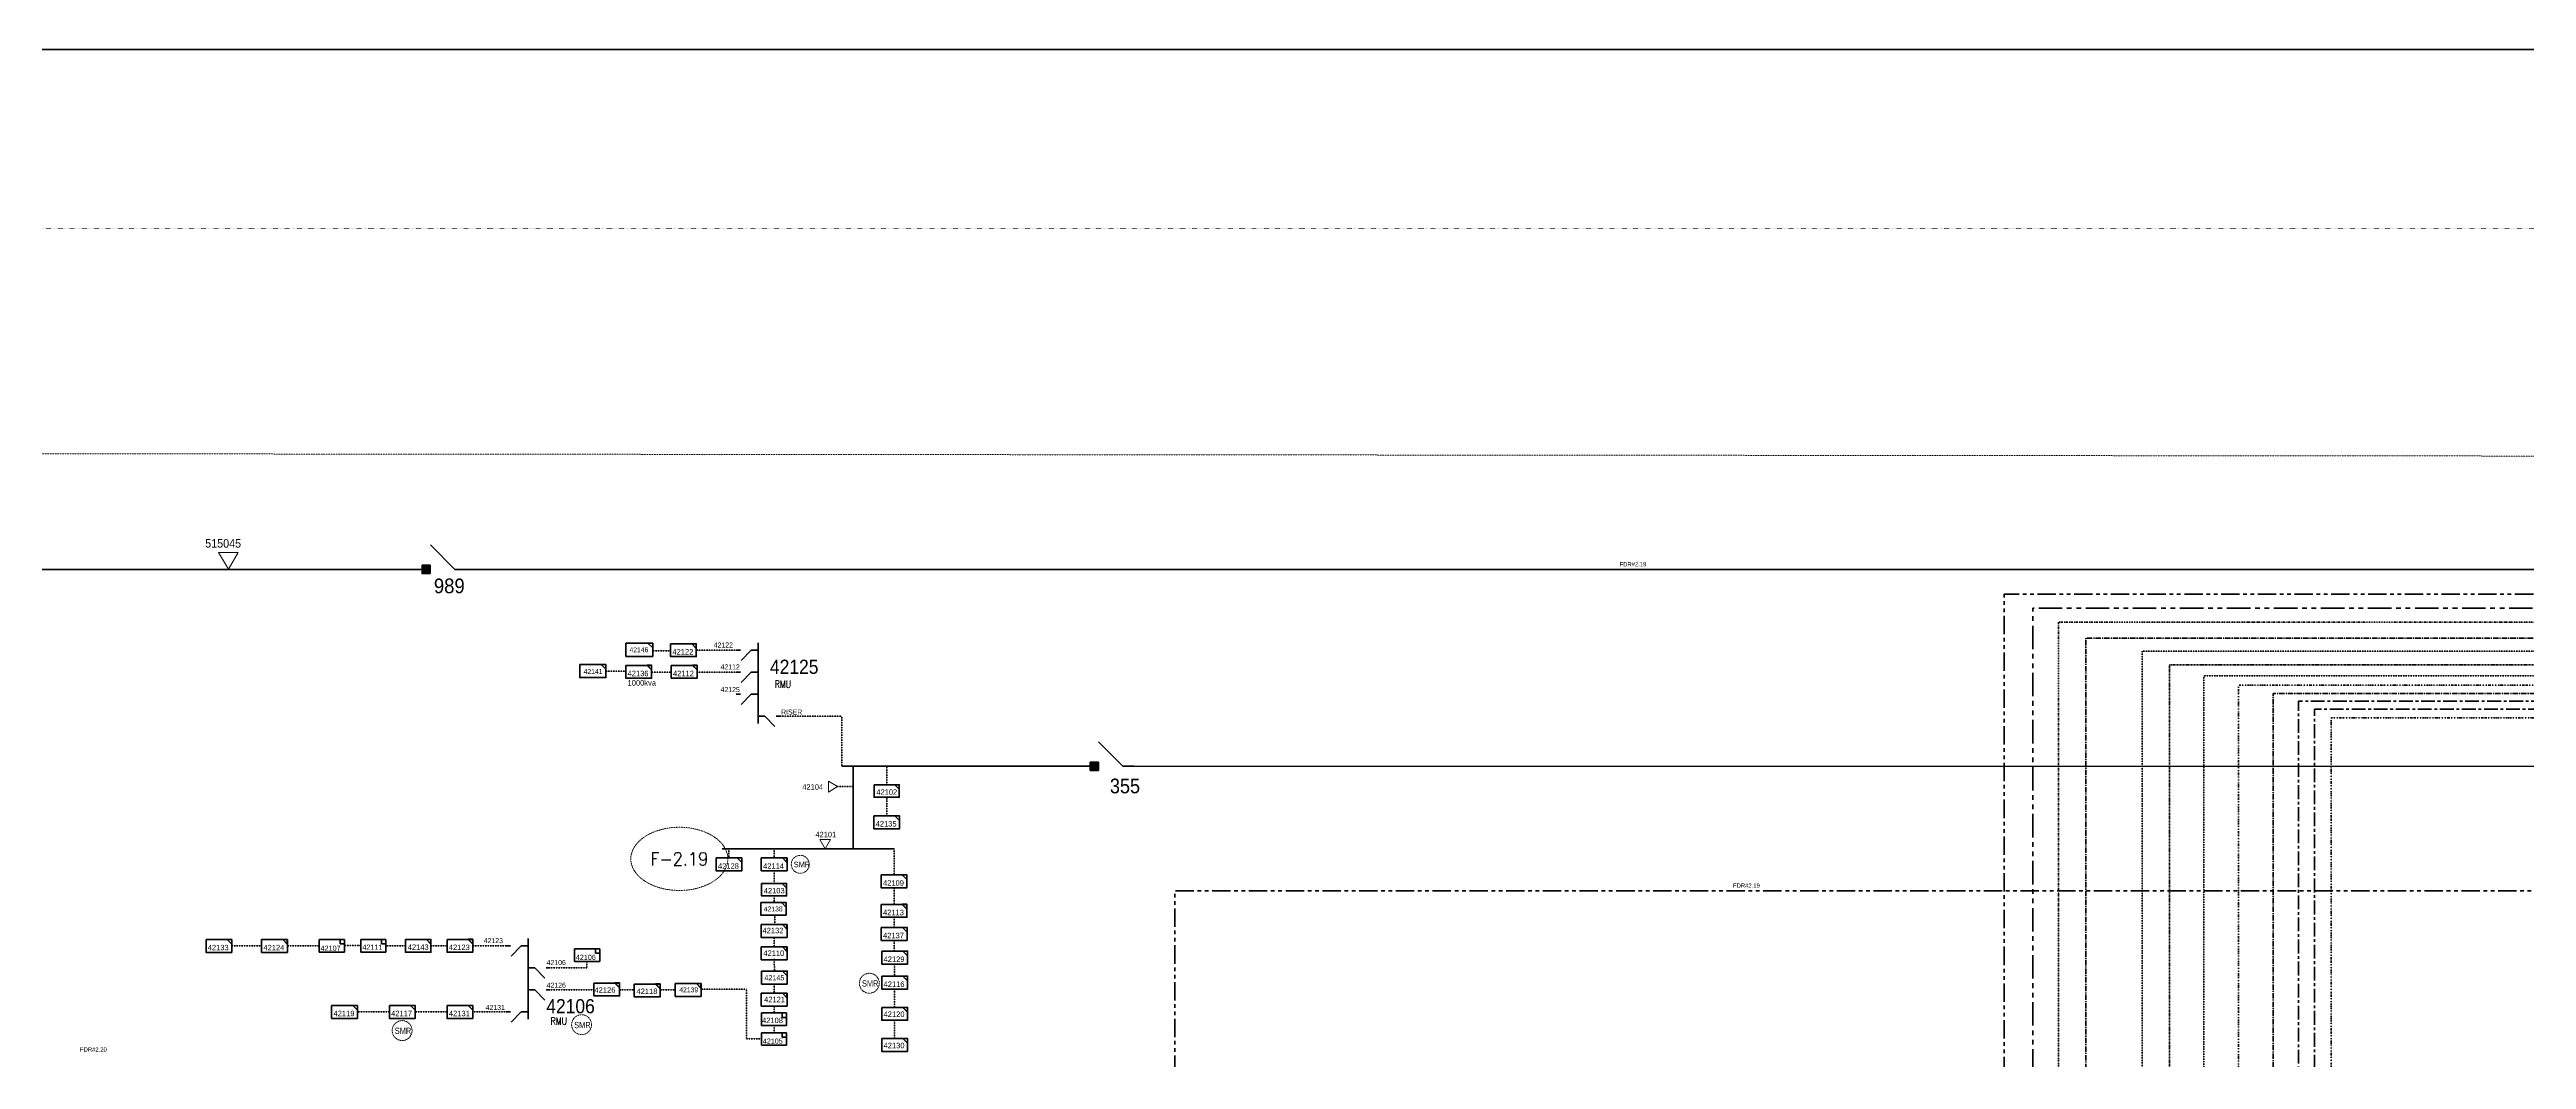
# Model space of a CAD drawing. Header units: metres. Extents: x 65984 to 144644, y -19036 to 23726.
# Drawn here: x 112960 to 114646, y 22148 to 22835 of the extents above; entities that cross this region are included whole.
import ezdxf
from ezdxf.enums import TextEntityAlignment as Align

# ---------------------------------------------------------------- set-up
doc = ezdxf.new("R2010")
doc.units = ezdxf.units.M
doc.header["$MEASUREMENT"] = 0
for name, pattern in [('( Center )', [2, 1.25, -0.25, 0.25, -0.25]), ('( Phantom )', [2.5, 1.25, -0.25, 0.25, -0.25, 0.25, -0.25]), ('DGN Style 1', [0.6, 0, -0.6]), ('DGN Style 3', [0.013877, 0, -0.013877]), ('DGN Style 4', [1.6, 0.8, -0.4, 0, -0.4]), ('DGN Style 6', [1.9, 0.7, -0.4, 0, -0.4, 0, -0.4]), ('DGN Style 7', [2, 0.9, -0.4, 0.3, -0.4])]:
    doc.linetypes.add(name, pattern=pattern)
doc.layers.get('0').update_dxf_attribs({"color": 95, "lineweight": 40})
for name, color, linetype, lineweight in [('ABS', 7, 'Continuous', 40), ('ABS NUMBER', 112, 'Continuous', 30), ('d_eos', 111, 'Continuous', 40), ('d_grid line', 7, 'DGN Style 1', 0), ('d_oh branch', 94, 'Continuous', 40), ('d_switch', 95, 'Continuous', 40), ('d_tf', 1, 'Continuous', 40), ('d_tf no', 6, 'Continuous', 40), ('d_ug cable', 95, 'Continuous', 40), ('d_ug main line', 95, 'Continuous', 40), ('d_unit sub', 7, 'Continuous', 40), ('FDR  1  16', 234, 'Continuous', 40), ('fedr no', 95, 'Continuous', 40), ('Level 37', 7, 'Continuous', 0), ('O H MAIN FEEDER', 4, 'Continuous', 100)]:
    doc.layers.add(name, color=color, linetype=linetype, lineweight=lineweight)
doc.styles.add('NASKHF', font='naskhf.shx', dxfattribs={"height": 8})
doc.styles.add('Style-Arial', font='arial.ttf')
doc.styles.add('Style-ENGINEERING', font='ENGINEERING.shx')
doc.styles.add('Style-msdefault', font='msdefault.shx')
doc.styles.add('Style-STANDARD', font='STANDARD.shx')

# ---------------------------------------------------------------- blocks, each defined once
blk = doc.blocks.new('ABS2_1_1')
at = {"color": 0, "linetype": 'ByBlock', "lineweight": -2, "ltscale": 500}
for q in [(-29900, 43500), (0, 0)]:
    blk.add_line((0, 13600), q, dxfattribs=at)
at = {"color": 0, "linetype": 'ByBlock', "lineweight": -2, "ltscale": 500, "flags": 128}
for points in [[(5000, 43600), (-5000, 43600), (-5000, 53600), (5000, 53600)], [(3791, 49653), (3791, 49653), (3791, 49653)]]:
    blk.add_lwpolyline(points, close=True, dxfattribs=at)
at = {"color": 0, "linetype": 'ByBlock', "lineweight": -2, "ltscale": 500}
for points in [[(5000, 43600), (-5000, 43600), (5000, 53600), (-5000, 53600)], [(3791, 49653), (3791, 49653), (3791, 49653)]]:
    blk.add_solid(points, dxfattribs=at)
blk = doc.blocks.new('TF_8')
at = {"color": 0, "linetype": 'ByBlock', "lineweight": -2}
blk.add_line((6.3, 4.95), (9.9, 1.35), dxfattribs=at)
blk.add_3dface([(-10.1, 4.95), (9.9, 4.95), (9.9, -5.05), (-10.1, -5.05)], dxfattribs=at)
blk = doc.blocks.new('*U656')
at = {"layer": 'd_unit sub', "color": 2, "linetype": 'Continuous', "lineweight": 40}
for p, q in [((-9.2, 4.6), (9.2, 4.6)), ((-9.2, -4.6), (-9.2, 4.6)), ((6, 4.6), (9.2, 4.6)), ((6, 1.4), (6, 4.6)), ((9.2, 1.4), (6, 1.4)), ((9.2, 4.6), (9.2, 1.4)), ((9.2, 4.6), (9.2, -4.6)), ((9.2, -4.6), (-9.2, -4.6))]:
    blk.add_line(p, q, dxfattribs=at)
blk = doc.blocks.new('*U657')
at = {"layer": 'd_unit sub', "color": 80, "linetype": 'Continuous', "lineweight": 40}
for p, q in [((-9.2, 4.6), (9.2, 4.6)), ((-9.2, -4.6), (-9.2, 4.6)), ((6, 4.6), (9.2, 4.6)), ((6, 1.4), (6, 4.6)), ((9.2, 1.4), (6, 1.4)), ((9.2, 4.6), (9.2, 1.4)), ((9.2, 4.6), (9.2, -4.6)), ((9.2, -4.6), (-9.2, -4.6))]:
    blk.add_line(p, q, dxfattribs=at)
blk = doc.blocks.new('TRA1_9')
at = {"layer": 'd_tf', "color": 80, "linetype": 'Continuous', "lineweight": 0, "ltscale": 0.000215867, "flags": 128}
blk.add_lwpolyline([(10.1, -17), (0.1, 0), (-9.9, -17)], close=True, dxfattribs=at)
blk = doc.blocks.new('TRA1_8')
at = {"layer": 'd_tf', "color": 80, "linetype": 'Continuous', "lineweight": 0, "ltscale": 0.000215867, "xscale": 1.000046566207833, "yscale": 1.000046566207833, "zscale": 1.000046566207833, "rotation": 180}
blk.add_blockref('TRA1_9', (0, 0), dxfattribs=at)
blk = doc.blocks.new('*U1480')
at = {"layer": 'd_unit sub', "color": 80, "linetype": 'Continuous', "lineweight": 40, "flags": 128}
blk.add_lwpolyline([(8.4, 4.2), (8.4, 1.2), (5.4, 4.2)], close=True, dxfattribs=at)
at = {"layer": 'd_unit sub', "color": 80, "linetype": 'Continuous', "lineweight": 40, "xscale": 0.8411620702491402, "yscale": 0.8411620702491402, "zscale": 0.3810884258049561, "rotation": 359.9999999999999}
blk.add_blockref('TF_8', (0.1, 0), dxfattribs=at)
blk = doc.blocks.new('*U2401')
at = {"layer": 'd_unit sub', "color": 2, "linetype": 'Continuous', "lineweight": 40, "flags": 128}
blk.add_lwpolyline([(8.4, 4.2), (8.4, 1.2), (5.4, 4.2)], close=True, dxfattribs=at)
at = {"layer": 'd_unit sub', "color": 2, "linetype": 'Continuous', "lineweight": 40, "xscale": 0.8411620702491402, "yscale": 0.8411620702491402, "zscale": 0.3810884258049561, "rotation": 359.9999999999999}
blk.add_blockref('TF_8', (0.1, 0), dxfattribs=at)
blk = doc.blocks.new('TRA1_1440')
at = {"layer": 'd_tf', "color": 80, "linetype": 'Continuous', "lineweight": 0, "ltscale": 0.000333024, "extrusion": (0, 0, -1), "flags": 128}
blk.add_lwpolyline([(-10.1, -17), (-0.1, 0), (9.9, -17)], close=True, dxfattribs=at)
blk = doc.blocks.new('TRA1_1439')
at = {"layer": 'd_tf', "color": 80, "linetype": 'Continuous', "lineweight": 0, "ltscale": 0.000333024, "xscale": 1.000046566207833, "yscale": 1.000046566207833, "zscale": 1.000046566207833, "rotation": 180}
blk.add_blockref('TRA1_1440', (0, 0), dxfattribs=at)
blk = doc.blocks.new('*U3579')
at = {"layer": 'd_unit sub', "color": 80, "linetype": 'Continuous', "lineweight": 40, "flags": 128}
blk.add_lwpolyline([(8.4, 4.2), (8.4, 1.2), (5.4, 4.2)], close=True, dxfattribs=at)
at = {"layer": 'd_unit sub', "color": 80, "linetype": 'Continuous', "lineweight": 40, "xscale": 0.8411620702491402, "yscale": 0.8411620702491402, "zscale": 0.3417515606009069, "rotation": 359.9999999999999}
blk.add_blockref('TF_8', (0.1, 0), dxfattribs=at)
blk = doc.blocks.new('*U3797')
at = {"layer": 'd_unit sub', "color": 80, "linetype": 'Continuous', "lineweight": 40, "flags": 128}
blk.add_lwpolyline([(8.4, 4.2), (8.4, 1.2), (5.4, 4.2)], close=True, dxfattribs=at)
at = {"layer": 'd_unit sub', "color": 80, "linetype": 'Continuous', "lineweight": 40, "xscale": 0.8411620702491404, "yscale": 0.8411620702491404, "zscale": 0.3382437991830791, "rotation": 359.9999999999999}
blk.add_blockref('TF_8', (0.1, 0), dxfattribs=at)
blk = doc.blocks.new('*U3895')
at = {"layer": 'd_unit sub', "color": 80, "linetype": 'Continuous', "lineweight": 40, "flags": 128}
blk.add_lwpolyline([(8.4, 4.2), (8.4, 1.2), (5.4, 4.2)], close=True, dxfattribs=at)
at = {"layer": 'd_unit sub', "color": 80, "linetype": 'Continuous', "lineweight": 40, "xscale": 0.8411620702491404, "yscale": 0.8411620702491404, "zscale": 0.3465599172908405, "rotation": 359.9999999999999}
blk.add_blockref('TF_8', (0.1, 0), dxfattribs=at)
blk = doc.blocks.new('*U3929')
at = {"layer": 'd_unit sub', "color": 80, "linetype": 'Continuous', "lineweight": 40, "flags": 128}
blk.add_lwpolyline([(8.4, 4.2), (8.4, 1.2), (5.4, 4.2)], close=True, dxfattribs=at)
at = {"layer": 'd_unit sub', "color": 80, "linetype": 'Continuous', "lineweight": 40, "xscale": 0.8411620702491401, "yscale": 0.8411620702491401, "zscale": 0.3308045168957593, "rotation": 359.9999999999999}
blk.add_blockref('TF_8', (0.1, 0), dxfattribs=at)

msp = doc.modelspace()

# ---------------------------------------------------------------- linework, layer by layer
at = {"color": 7, "linetype": '( Phantom )', "lineweight": 106, "ltscale": 12.802868, "flags": 128}
msp.add_lwpolyline([(125652, 21392.2), (125652, 21375.1), (125221.9, 21375.1), (125221.9, 22454.8), (114309.9, 22454.8), (114309.9, 20185.2)], dxfattribs=at)
at = {"color": 7, "linetype": 'DGN Style 3', "lineweight": 140, "flags": 128}
msp.add_lwpolyline([(125438.9, 21093.7), (125438.9, 21073.4), (125198.6, 21073.4), (125198.6, 22425.7), (114384.5, 22425.7), (114384.5, 20185.2)], dxfattribs=at)
at = {"layer": 'd_eos', "color": 7, "linetype": 'Continuous', "lineweight": 211, "ltscale": 0.638341}
for p, q in [((113430.6, 22426.3), (113427.7, 22426.3)), ((113438, 22426.3), (113431.2, 22419.3)), ((113442.7, 22426.3), (113438, 22426.3)), ((113442.7, 22376.3), (113442.7, 22431.3)), ((113430.6, 22411.3), (113427.7, 22411.3)), ((113438, 22411.3), (113431.2, 22404.3)), ((113442.7, 22411.3), (113438, 22411.3)), ((113430.6, 22396.3), (113427.7, 22396.3)), ((113438, 22396.3), (113431.2, 22389.3)), ((113442.7, 22396.3), (113438, 22396.3)), ((113442.7, 22381.3), (113447.3, 22381.3)), ((113447.3, 22381.3), (113454.1, 22374.3)), ((113454.8, 22381.3), (113457.6, 22381.3))]:
    msp.add_line(p, q, dxfattribs=at)
at = {"layer": 'd_eos', "color": 2, "linetype": 'Continuous', "lineweight": 211, "ltscale": 0.638341}
for p, q in [((113274.1, 22225.2), (113271.3, 22225.2)), ((113281.5, 22225.2), (113274.7, 22218.2)), ((113286.2, 22225.2), (113281.5, 22225.2)), ((113286.2, 22175.2), (113286.2, 22230.2)), ((113286.2, 22210.2), (113290.8, 22210.2)), ((113290.8, 22210.2), (113297.6, 22203.2)), ((113298.3, 22210.2), (113301.1, 22210.2)), ((113274.1, 22180.2), (113271.3, 22180.2)), ((113281.5, 22180.2), (113274.7, 22173.2)), ((113286.2, 22180.2), (113281.5, 22180.2)), ((113286.2, 22195.2), (113290.8, 22195.2)), ((113290.8, 22195.2), (113297.6, 22188.2)), ((113298.3, 22195.2), (113301.1, 22195.2))]:
    msp.add_line(p, q, dxfattribs=at)
at = {"layer": 'd_grid line', "color": 7, "linetype": 'DGN Style 1', "lineweight": 0, "flags": 128}
msp.add_lwpolyline([(133459.3, 19332.1), (133459.3, 22713), (107396.8, 22713), (107396.8, 19332.1)], close=True, dxfattribs=at)
at = {"layer": 'd_oh branch', "color": 80, "linetype": 'Continuous', "lineweight": 100}
for p, q in [((113507.3, 22347.3), (113507.3, 22291.1)), ((113418.2, 22291.1), (113535.1, 22291.1))]:
    msp.add_line(p, q, dxfattribs=at)
at = {"layer": 'd_ug cable', "color": 1, "linetype": 'DGN Style 3', "lineweight": 0}
msp.add_line((107935.2, 22564.4), (133669.6, 22541.1), dxfattribs=at)
at = {"layer": 'd_ug cable', "color": 80, "linetype": 'DGN Style 3', "lineweight": 100}
for p, q in [((113383, 22425.9), (113370.8, 22425.9)), ((113427.7, 22426.3), (113400.6, 22426.3)), ((113496.7, 22333.5), (113507.3, 22333.5)), ((113530.1, 22334.7), (113530.1, 22347)), ((113530.1, 22313.6), (113530.1, 22325.8)), ((113422.8, 22285), (113422.8, 22291.1)), ((113453.5, 22285), (113453.5, 22291.1)), ((113535.1, 22291.1), (113535.1, 22273.5)), ((113453.5, 22267.6), (113453.5, 22276.2)), ((113535.1, 22264.7), (113535.1, 22253.3)), ((113453.5, 22259.1), (113453.5, 22254.5)), ((113453.5, 22230.9), (113453.5, 22224.5)), ((113453.9, 22245.6), (113453.9, 22239.8)), ((113535.1, 22244.6), (113535.1, 22237.7)), ((113084.4, 22225.1), (113104.8, 22225.1)), ((113122.3, 22225.1), (113144, 22225.1)), ((113172, 22225.3), (113161.1, 22225.3)), ((113202.6, 22225.2), (113189.2, 22225.2)), ((113231.1, 22225.2), (113219.9, 22225.2)), ((113271.3, 22225.2), (113248.5, 22225.2)), ((113453.6, 22216.2), (113453.7, 22208)), ((113535.1, 22228.9), (113535.1, 22222)), ((113453.5, 22199.2), (113453.5, 22193)), ((113535.5, 22212.8), (113535.5, 22204.6)), ((113170, 22180.2), (113191.7, 22180.2)), ((113209.2, 22180.2), (113230.9, 22180.2)), ((113248.5, 22180.2), (113271.3, 22180.2)), ((113301.1, 22195.2), (113330.7, 22195.2)), ((113348.6, 22195.2), (113357.8, 22195.2)), ((113375.9, 22195.2), (113386.2, 22195.2)), ((113453.5, 22184), (113453.5, 22179.4)), ((113535.5, 22195.8), (113535.5, 22183.3)), ((113453.5, 22170.7), (113453.5, 22166.1)), ((113535.5, 22174.5), (113535.5, 22162))]:
    msp.add_line(p, q, dxfattribs=at)
at = {"layer": 'd_ug cable', "color": 80, "linetype": 'DGN Style 3', "lineweight": 100, "flags": 128}
for points in [[(113352.6, 22412), (113339.1, 22411.9), (113339.1, 22411.9)], [(113383.5, 22411.3), (113370.4, 22411.3), (113370.4, 22411.3)], [(113427.7, 22411.3), (113401.3, 22411.3), (113401.3, 22411.3)], [(113499.6, 22347.3), (113499.6, 22381.3), (113456.2, 22381.3)], [(113444.9, 22161.8), (113434.7, 22161.8), (113434.7, 22195.6), (113403.7, 22195.6)]]:
    msp.add_lwpolyline(points, dxfattribs=at)
at = {"layer": 'd_ug cable', "color": 3, "linetype": 'DGN Style 3', "lineweight": 100, "flags": 128}
msp.add_lwpolyline([(122580.8, 22028.9), (122580.8, 22408.7), (114426.3, 22408.7), (114426.3, 20316.3), (114440.7, 20316.3), (114440.7, 20304.2)], dxfattribs=at)
at = {"layer": 'd_ug cable', "color": 2, "linetype": 'DGN Style 3', "lineweight": 100, "flags": 128}
msp.add_lwpolyline([(113301.1, 22210.2), (113326, 22210.2), (113326, 22215)], dxfattribs=at)
at = {"layer": 'd_ug cable', "color": 2, "linetype": 'DGN Style 3', "lineweight": 13}
for centre, radius in [((113471.3, 22280.6), 6.09), ((113518.3, 22199.7), 6.77), ((113200.4, 22167.5), 6.77), ((113322.5, 22171.5), 6.77)]:
    msp.add_circle(centre, radius, dxfattribs=at)
at = {"layer": 'd_ug main line', "color": 22, "linetype": '( Phantom )', "lineweight": 100, "ltscale": 10, "flags": 128}
msp.add_lwpolyline([(125479.8, 20968.6), (125479.8, 20987.3), (125233.2, 20987.3), (125233.2, 22464.4), (114290.4, 22464.4), (114290.4, 20185.2)], dxfattribs=at)
at = {"layer": 'd_ug main line', "color": 157, "linetype": 'DGN Style 4', "lineweight": 140, "flags": 128}
msp.add_lwpolyline([(125418, 21017.4), (125418, 21004.7), (125214.8, 21004.7), (125214.8, 22445.3), (114327.5, 22445.3), (114327.5, 20185.2)], dxfattribs=at)
at = {"layer": 'd_ug main line', "color": 174, "linetype": '( Center )', "lineweight": 140, "ltscale": 2.94, "flags": 128}
msp.add_lwpolyline([(125524.7, 21248.6), (125524.7, 21213.5), (125207, 21213.5), (125207, 22434.5), (114346, 22434.5), (114346, 20185.2)], dxfattribs=at)
at = {"layer": 'd_ug main line', "color": 200, "linetype": 'DGN Style 7', "lineweight": 80, "flags": 128}
msp.add_lwpolyline([(125307.5, 21308), (125307.5, 21295.5), (125190.6, 21295.5), (125190.6, 22416.2), (114403, 22416.2), (114403, 20185.2)], dxfattribs=at)
at = {"layer": 'd_ug main line', "color": 22, "linetype": 'DGN Style 6', "lineweight": 140, "flags": 128}
msp.add_lwpolyline([(125618.3, 21115.9), (125618.3, 21061.7), (125180.5, 21061.7), (125180.5, 22402.4), (114450, 22402.4), (114450, 20327), (114594.3, 20327), (114594.3, 20185)], dxfattribs=at)
at = {"layer": 'd_ug main line', "color": 6, "linetype": '( Center )', "lineweight": 140, "ltscale": 2.94, "flags": 128}
msp.add_lwpolyline([(122435.8, 22289.9), (122435.8, 22396.9), (114473.5, 22396.9), (114473.5, 20369.9), (114797.7, 20369.9), (114797.7, 20360.4)], dxfattribs=at)
at = {"layer": 'd_ug main line', "color": 80, "linetype": '( Phantom )', "lineweight": 158, "ltscale": 10, "flags": 128}
msp.add_lwpolyline([(115589.1, 22262.4), (113726.2, 22262.6), (113726.2, 22029.4)], dxfattribs=at)
at = {"layer": 'FDR  1  16', "color": 30, "linetype": '( Center )', "lineweight": 106, "ltscale": 7.500037, "flags": 128}
msp.add_lwpolyline([(114989.9, 20379.2), (114989.9, 20383.5), (114490.7, 20383.5), (114490.7, 22391.5), (122508.3, 22391.5), (122508.3, 22028.9)], dxfattribs=at)
at = {"layer": 'FDR  1  16', "color": 1, "linetype": '( Center )', "lineweight": 70, "ltscale": 7.500037, "flags": 128}
msp.add_lwpolyline([(115013, 20327.8), (115013, 20397.6), (114501.7, 20397.6), (114501.7, 22386.2), (125172.7, 22386.2), (125172.7, 21502.1), (125488.9, 21502.1)], dxfattribs=at)
at = {"layer": 'FDR  1  16', "color": 30, "linetype": 'DGN Style 6', "lineweight": 70, "flags": 128}
msp.add_lwpolyline([(125349.8, 21236.3), (125349.8, 21221.5), (125166.1, 21221.5), (125166.1, 22380.2), (114512.9, 22380.2), (114512.9, 20408.4), (115057.6, 20408.4), (115057.6, 20185)], dxfattribs=at)
at = {"layer": 'fedr no', "color": 82, "linetype": 'DGN Style 3', "lineweight": 13, "true_color": 0x1dc70e}
msp.add_ellipse((113389, 22284.3), major_axis=(33, 0), ratio=0.651175, dxfattribs=at)
at = {"layer": 'O H MAIN FEEDER', "color": 80, "lineweight": 211, "ltscale": 30}
msp.add_line((113668.3, 22347.3), (113499.6, 22347.3), dxfattribs=at)
at = {"layer": 'O H MAIN FEEDER', "color": 140, "lineweight": 211, "ltscale": 0.498271, "flags": 128}
msp.add_lwpolyline([(106943.9, 22834.8), (144644.1, 22834.8), (144644.1, 19389.5), (106943.9, 19389.5)], close=True, dxfattribs=at)
at = {"layer": 'O H MAIN FEEDER', "color": 231, "lineweight": 211, "ltscale": 30, "flags": 128}
for points in [[(113215.1, 22481.2), (110497.7, 22481.2)], [(115093.8, 22481.2), (113242.3, 22481.2)]]:
    msp.add_lwpolyline(points, dxfattribs=at)
at = {"layer": 'O H MAIN FEEDER', "color": 80, "lineweight": 211, "ltscale": 30, "flags": 128}
msp.add_lwpolyline([(117305.6, 22308.6), (117331.2, 22308.6), (117331.2, 22347.2), (113698.4, 22347.3)], dxfattribs=at)

# ---------------------------------------------------------------- block references
at = {"layer": 'ABS', "color": 7, "linetype": 'Continuous', "lineweight": 211, "ltscale": 0.829472, "xscale": 0.000555747191877611, "yscale": -0.0005557471918776113, "zscale": 0.0003680335276451397, "rotation": 270.0000000000002}
for p in [(113243.8, 22481.2), (113698.4, 22347.3)]:
    msp.add_blockref('ABS2_1_1', p, dxfattribs=at)
at = {"layer": 'd_tf', "color": 80, "linetype": 'Continuous', "lineweight": 0, "ltscale": 0.000333024, "extrusion": (0, 0, -1), "xscale": 0.6712131279653717, "yscale": 0.6712131279653717, "zscale": 0.6712131279653717, "rotation": 359.9998173764003}
msp.add_blockref('TRA1_1439', (-113082.1, 22481.3), dxfattribs=at)
at = {"layer": 'd_tf', "color": 80, "linetype": 'Continuous', "lineweight": 0, "ltscale": 0.000215867, "xscale": 0.37, "yscale": 0.37, "zscale": 0.37, "rotation": 89.99981737640036}
msp.add_blockref('TRA1_8', (113496.7, 22333.5), dxfattribs=at)
at = {"layer": 'd_tf', "color": 80, "linetype": 'Continuous', "lineweight": 0, "ltscale": 0.000215867, "extrusion": (0, 0, -1), "xscale": 0.37, "yscale": 0.37, "zscale": 0.37, "rotation": 359.9998173764003}
msp.add_blockref('TRA1_8', (-113488.2, 22291.1), dxfattribs=at)
at = {"layer": 'd_unit sub', "color": 80, "linetype": 'Continuous', "lineweight": 40}
for name, p, xscale, yscale, zscale in [('*U3797', (113330.1, 22412.1), 1.057178591581493, 1.057178591581493, 1.057178591581493), ('*U3929', (113361.8, 22426.6), 1.080952904111101, 1.080952904111101, 1.080952904111101), ('*U1480', (113391.8, 22426.3), 1.042581310146157, 1.042581310146157, 1.042581310146157), ('*U1480', (113361.4, 22411.6), 1.042581310146157, 1.042581310146157, 1.042581310146157), ('*U1480', (113392.3, 22411.6), 1.042581310146157, 1.042581310146157, 1.042581310146157), ('*U1480', (113530.1, 22309.2), 1.042581310146157, 1.042581310146157, 1.042581310146157), ('*U1480', (113422.8, 22280.6), 1.042581310146157, 1.042581310146157, 1.042581310146157), ('*U1480', (113535.1, 22269.1), 1.042581310146157, 1.042581310146157, 1.042581310146157), ('*U1480', (113535.1, 22249), 1.042581310146157, 1.042581310146157, 1.042581310146157), ('*U1480', (113453.5, 22235.3), 1.042581310146157, 1.042581310146157, 1.042581310146157), ('*U1480', (113535.2, 22233.3), 1.042581310146157, 1.042581310146157, 1.042581310146157), ('*U1480', (113075.7, 22225.1), 1.042581310146157, 1.042581310146157, 1.042581310146157), ('*U1480', (113113.5, 22225.1), 1.042581310146157, 1.042581310146157, 1.042581310146157), ('*U657', (113152.6, 22225.1), 0.9291937028435406, 0.9291937028435406, 0.9291937028435406), ('*U657', (113180.8, 22225.2), 0.9291937028435406, 0.9291937028435406, 0.9291937028435406), ('*U3895', (113211.3, 22225.2), 1.03181033175123, 1.03181033175123, 1.03181033175123), ('*U1480', (113239.7, 22225.2), 1.042581310146157, 1.042581310146157, 1.042581310146157), ('*U1480', (113453.5, 22220.1), 1.042581310146157, 1.042581310146157, 1.042581310146157), ('*U1480', (113535.5, 22217.2), 1.042581310146157, 1.042581310146157, 1.042581310146157), ('*U1480', (113339.6, 22195.5), 1.042581310146157, 1.042581310146157, 1.042581310146157), ('*U3579', (113367.1, 22194.8), 1.046327638132202, 1.046327638132202, 1.046327638132202), ('*U1480', (113395, 22195.2), 1.042581310146157, 1.042581310146157, 1.042581310146157), ('*U1480', (113453.7, 22203.6), 1.042581310146157, 1.042581310146157, 1.042581310146157), ('*U1480', (113161.2, 22180.2), 1.042581310146157, 1.042581310146157, 1.042581310146157), ('*U1480', (113239.7, 22180.2), 1.042581310146157, 1.042581310146157, 1.042581310146157), ('*U1480', (113453.5, 22188.6), 1.042581310146157, 1.042581310146157, 1.042581310146157), ('*U1480', (113535.5, 22178.9), 1.042581310146157, 1.042581310146157, 1.042581310146157), ('*U657', (113453.5, 22175.2), 0.9291937028435406, 0.9291937028435406, 0.9291937028435406), ('*U657', (113453.4, 22161.8), 0.9291937028435406, 0.9291937028435406, 0.9291937028435406), ('*U1480', (113535.5, 22157.7), 1.042581310146157, 1.042581310146157, 1.042581310146157)]:
    msp.add_blockref(name, p, dxfattribs=dict(at, xscale=xscale, yscale=yscale, zscale=zscale))
at = {"layer": 'd_unit sub', "color": 80, "linetype": 'Continuous', "lineweight": 40, "rotation": 359.9999999999999}
for p, xscale, yscale, zscale in [((113530.2, 22330.5), 0.8535245333131425, 0.8535245333131425, 0.4267622666565712), ((113453.6, 22263.4), 0.8535245333131425, 0.8535245333131425, 0.4267622666565712), ((113453.2, 22250.3), 0.8553888200939408, 0.8553888200939408, 0.3840860399909141)]:
    msp.add_blockref('TF_8', p, dxfattribs=dict(at, xscale=xscale, yscale=yscale, zscale=zscale))
at = {"layer": 'd_unit sub', "color": 2, "linetype": 'Continuous', "lineweight": 40}
for name, p, xscale, yscale, zscale in [('*U2401', (113453.5, 22280.6), 1.042581310146157, 1.042581310146157, 1.042581310146157), ('*U656', (113326.3, 22218.8), 0.9291937028435406, 0.9291937028435406, 0.9291937028435406), ('*U2401', (113535.5, 22200.2), 1.042581310146157, 1.042581310146157, 1.042581310146157), ('*U2401', (113200.5, 22180.2), 1.042581310146157, 1.042581310146157, 1.042581310146157)]:
    msp.add_blockref(name, p, dxfattribs=dict(at, xscale=xscale, yscale=yscale, zscale=zscale))

# ---------------------------------------------------------------- texts
at = {"layer": 'ABS NUMBER', "color": 7, "lineweight": 140, "style": 'Style-Arial'}
for s, width, p in [('989', 0.9, (113222, 22475)), ('355', 0.88, (113682, 22338.9))]:
    msp.add_text(s, height=10, dxfattribs=dict(at, width=width)).set_placement(p, align=Align.TOP_LEFT)
at = {"layer": 'd_switch', "color": 2, "linetype": 'Continuous', "lineweight": 30, "style": 'Style-msdefault', "width": 0.857143}
for p in [(114028.8, 22486.2), (114106, 22267.6)]:
    msp.add_text('FDR#2.19', height=2.92, dxfattribs=at).set_placement(p, align=Align.TOP_LEFT)
at = {"layer": 'd_switch', "color": 140, "linetype": 'Continuous', "lineweight": 30, "width": 0.857143}
for s, height, style, p in [('42112', 3.43, 'Style-ENGINEERING', (113417.1, 22416.6)), ('42125', 3.43, 'Style-ENGINEERING', (113417.1, 22401.2)), ('RISER', 3.43, 'Style-ENGINEERING', (113458.3, 22385.9)), ('FDR#2.20', 2.92, 'Style-msdefault', (112981.2, 22156.1))]:
    msp.add_text(s, height=height, dxfattribs=dict(at, style=style)).set_placement(p, align=Align.TOP_LEFT)
at = {"layer": 'd_switch', "color": 1, "linetype": 'Continuous', "lineweight": 30, "style": 'Style-ENGINEERING', "width": 0.857143}
for height, p in [(3.82, (113466.9, 22282.4)), (4.25, (113513.3, 22201.7)), (4.25, (113195.4, 22169.5)), (4.25, (113317.5, 22173.4))]:
    msp.add_text('SMR', height=height, rotation=0.0026, dxfattribs=at).set_placement(p, align=Align.TOP_LEFT)
at = {"layer": 'd_switch', "color": 7, "linetype": 'Continuous', "lineweight": 30, "style": 'Style-ENGINEERING', "width": 0.857143}
for s, p in [('42106', (113311.8, 22215.5)), ('42126', (113311.8, 22200.1)), ('42131', (113270.3, 22184.9))]:
    msp.add_text(s, height=3.43, dxfattribs=at).set_placement(p, align=Align.TOP_RIGHT)
at = {"layer": 'd_switch', "color": 140, "linetype": 'Continuous', "lineweight": 30, "insert": (113425.5, 22431.5), "char_height": 3.43, "attachment_point": 3, "style": 'NASKHF'}
msp.add_mtext('\\FENGINEERING;\\H1x;\\W0.857143;42122\\P', dxfattribs=at)
at = {"layer": 'd_switch', "color": 7, "linetype": 'Continuous', "lineweight": 30, "insert": (113269, 22230.4), "char_height": 3.43, "attachment_point": 3, "style": 'NASKHF'}
msp.add_mtext('\\FENGINEERING;\\H1x;\\W0.857143;42123\\P', dxfattribs=at)
at = {"layer": 'd_tf no', "color": 80, "linetype": 'Continuous', "lineweight": 40, "style": 'Style-msdefault', "width": 0.945946}
for s, height, p in [('515045', 5.78, (113066.4, 22496)), ('42101', 3.7, (113481.6, 22299))]:
    msp.add_text(s, height=height, dxfattribs=at).set_placement(p)
at = {"layer": 'd_tf no', "color": 80, "linetype": 'Continuous', "lineweight": 40, "style": 'Style-msdefault'}
for s, height, width, p in [('42146', 3.35, 0.947368, (113355.1, 22428.2)), ('42122', 3.72, 0.947368, (113384.3, 22427)), ('42141', 3.35, 0.947368, (113323.9, 22413.4)), ('42136', 3.72, 0.947368, (113353.8, 22412.3)), ('1000kva', 3.72, 0.947368, (113353.8, 22405.9)), ('42112', 3.72, 0.947368, (113384.7, 22412.3)), ('42104', 3.7, 0.945946, (113472.7, 22335.1)), ('42102', 3.7, 0.945946, (113523.1, 22331.6)), ('42135', 3.72, 0.947368, (113522.6, 22310)), ('42128', 3.72, 0.947368, (113415.3, 22281.3)), ('42103', 3.7, 0.945946, (113446.5, 22264.5)), ('42109', 3.72, 0.947368, (113527.6, 22269.8)), ('42138', 3.35, 0.947368, (113446.5, 22251.9)), ('42113', 3.72, 0.947368, (113527.6, 22249.7)), ('42132', 3.72, 0.947368, (113445.6, 22237.4)), ('42137', 3.72, 0.947368, (113527.6, 22234)), ('42133', 3.72, 0.947368, (113068.1, 22225.8)), ('42124', 3.72, 0.947368, (113106, 22225.8)), ('42107', 3.55, 0.947368, (113144.9, 22225.3)), ('42111', 3.55, 0.947368, (113173.4, 22226)), ('42143', 3.72, 0.947368, (113204.2, 22226.1)), ('42123', 3.72, 0.947368, (113232.2, 22226)), ('42110', 3.72, 0.947368, (113446.2, 22222)), ('42129', 3.72, 0.947368, (113528, 22217.9)), ('42145', 3.55, 0.947368, (113446.9, 22205.2)), ('42119', 3.72, 0.947368, (113153.7, 22181)), ('42131', 3.72, 0.947368, (113232.2, 22181)), ('42126', 3.72, 0.947368, (113331.3, 22197)), ('42118', 3.72, 0.947368, (113359.9, 22196.1)), ('42139', 3.35, 0.947368, (113389, 22196.9)), ('42121', 3.72, 0.947368, (113446.7, 22190.5)), ('42120', 3.72, 0.947368, (113528, 22180.5)), ('42108', 3.72, 0.947368, (113445.3, 22176.3)), ('42105', 3.55, 0.947368, (113445.8, 22162.1)), ('42130', 3.72, 0.947368, (113528, 22159.2))]:
    msp.add_text(s, height=height, dxfattribs=dict(at, width=width)).set_placement(p, align=Align.TOP_LEFT)
at = {"layer": 'd_tf no', "color": 2, "linetype": 'Continuous', "lineweight": 40, "style": 'Style-msdefault', "width": 0.947368}
for s, height, p in [('42114', 3.72, (113446, 22281.3)), ('42106', 3.55, (113318.6, 22219.1)), ('42116', 3.72, (113528, 22200.9)), ('42117', 3.72, (113192.9, 22181))]:
    msp.add_text(s, height=height, dxfattribs=at).set_placement(p, align=Align.TOP_LEFT)
at = {"layer": 'fedr no', "color": 6, "linetype": 'Continuous', "lineweight": 40, "insert": (113389, 22284.3), "char_height": 8.85, "attachment_point": 5, "style": 'Style-STANDARD'}
msp.add_mtext('F-2.19\\P', dxfattribs=at)
at = {"layer": 'Level 37', "color": 7, "linetype": 'Continuous', "lineweight": 120, "style": 'Style-Arial', "width": 0.88}
msp.add_text('42125', height=9.65, dxfattribs=at).set_placement((113450.7, 22419.8), align=Align.TOP_LEFT)
at = {"layer": 'Level 37', "color": 7, "linetype": 'Continuous', "lineweight": 53, "style": 'Style-STANDARD', "width": 0.854701}
msp.add_text('RMU', height=4.99, dxfattribs=at).set_placement((113459.5, 22403.2), align=Align.MIDDLE_CENTER)
at = {"layer": 'Level 37', "color": 2, "linetype": 'Continuous', "lineweight": 120, "style": 'Style-Arial', "width": 0.88}
msp.add_text('42106', height=9.65, dxfattribs=at).set_placement((113298.5, 22188.9), align=Align.TOP_LEFT)
at = {"layer": 'Level 37', "color": 2, "linetype": 'Continuous', "lineweight": 53, "style": 'Style-STANDARD', "width": 0.854701}
msp.add_text('RMU', height=4.99, dxfattribs=at).set_placement((113307, 22174), align=Align.MIDDLE_CENTER)

doc.saveas('drawing.dxf')
